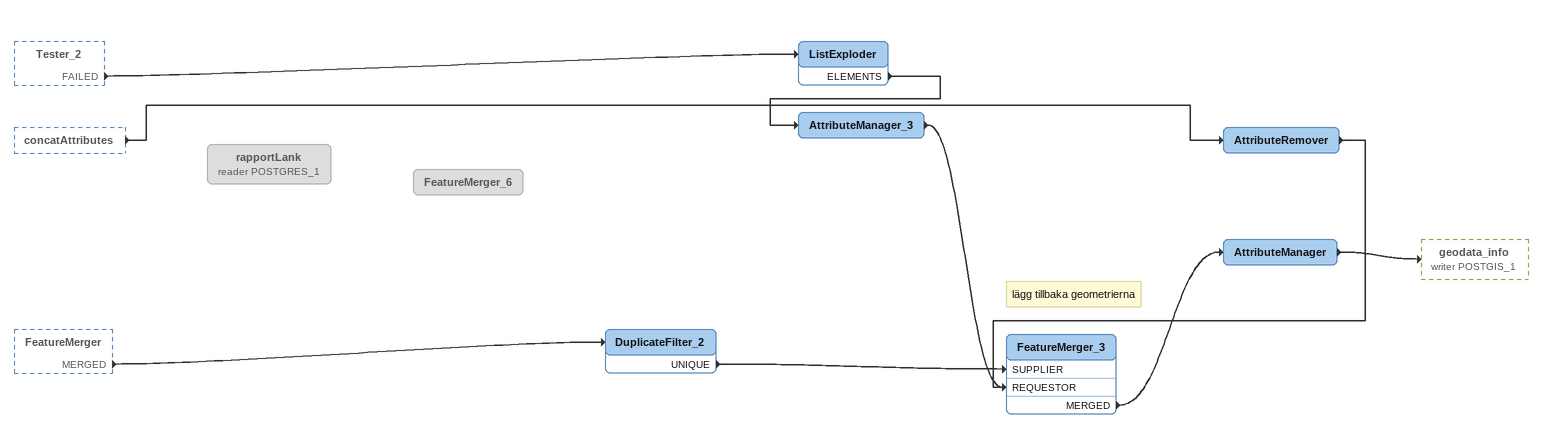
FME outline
Tester_2 [outside]
    FAILED -> ListExploder
concatAttributes [outside]
    -> AttributeRemover
FeatureMerger [outside]
    MERGED -> DuplicateFilter_2
AttributeRemover
    -> FeatureMerger_3 [REQUESTOR]
ListExploder
    ELEMENTS -> AttributeManager_3
AttributeManager_3
    -> FeatureMerger_3 [REQUESTOR]
DuplicateFilter_2
    UNIQUE -> FeatureMerger_3 [SUPPLIER]
Note: lägg tillbaka geometrierna
FeatureMerger_3
    MERGED -> AttributeManager
AttributeManager
    -> geodata_info (writer POSTGIS_1)
rapportLank (reader POSTGRES_1) [off]
FeatureMerger_6 [off]
